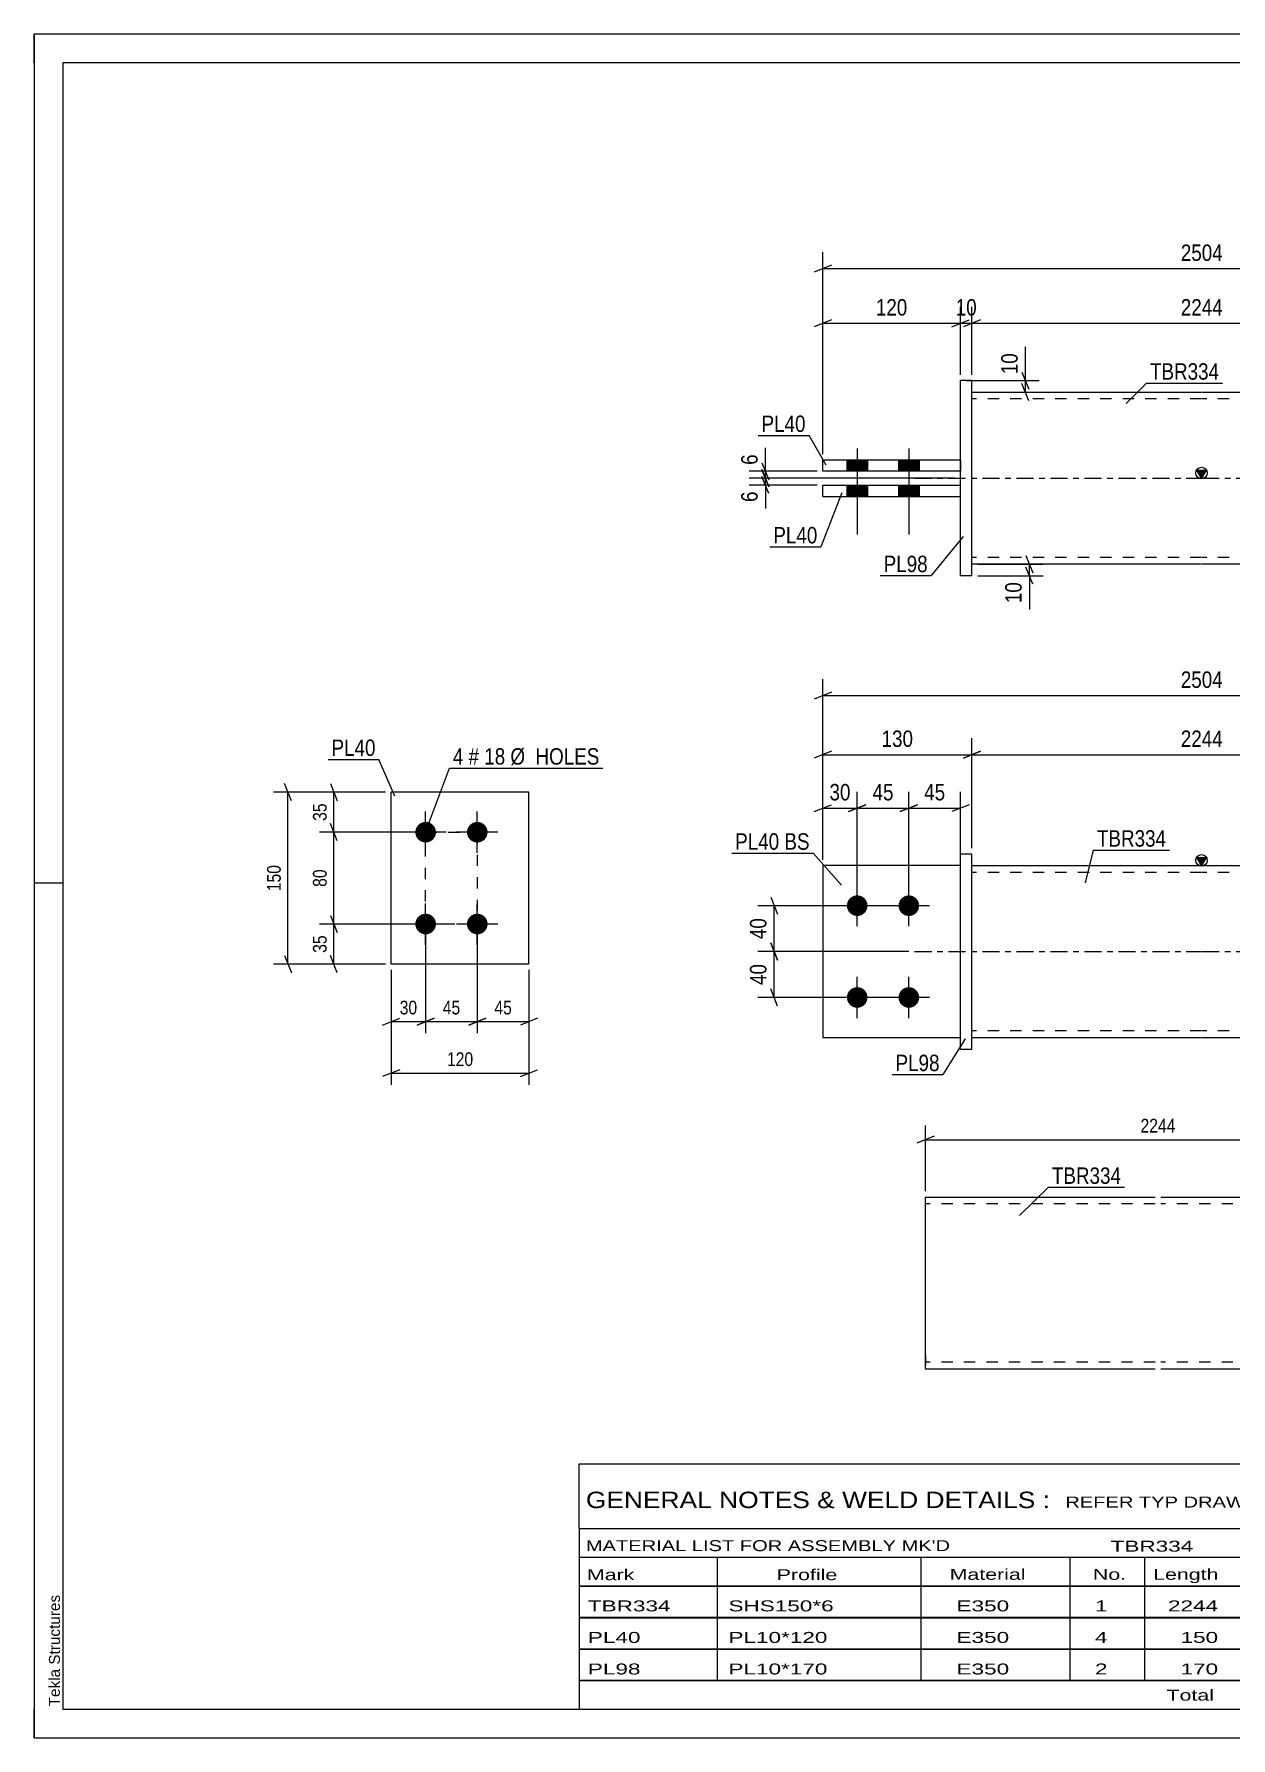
# Model space of a CAD drawing. Header units: millimetres. Extents: x 0 to 420, y 0 to 297.
# Drawn here: x 0 to 208.6, y 0 to 297 of the extents above; entities that cross this region are included whole.
import ezdxf

# ---------------------------------------------------------------- set-up
doc = ezdxf.new("R2010")
doc.units = ezdxf.units.MM
doc.linetypes.add('DXK_LINE_DOT2', pattern=[3.9198, 1.9599, -1.9599])
doc.linetypes.add('DXK_LINE_DOT3', pattern=[5.9187, 2.979, -0.9799, 0.9799, -0.9799])
doc.styles.add('Arial', font='ARIAL.TTF', dxfattribs={"height": 0.2})
doc.styles.add('Arial Narrow', font='ARIALN.TTF', dxfattribs={"height": 0.2})

# ---------------------------------------------------------------- blocks, each defined once
blk = doc.blocks.new('Unknown-581363217-1163')
at = {"color": 5, "linetype": 'Continuous'}
for p, q in [((420, 297), (0, 297)), ((0, 297), (0, 0)), ((0, 292), (0, 297)), ((415, 292), (5, 292)), ((5, 292), (5, 5)), ((5, 149), (0, 149)), ((0, 0), (0, 5)), ((5, 5), (415, 5)), ((0, 0), (420, 0))]:
    blk.add_line(p, q, dxfattribs=at)
at = {"color": 174, "linetype": 'Continuous', "style": 'Arial'}
blk.add_text('Tekla Structures', height=1.9102, rotation=90, dxfattribs=at).set_placement((4.5, 5.5))
blk = doc.blocks.new('Part-581363217-4025 - 4024')
at = {"color": 2, "linetype": 'Continuous'}
for p, q in [((155.35, 91.88), (155.35, 94.28)), ((155.35, 94.28), (195.35, 94.28)), ((196.35, 94.28), (236.35, 94.28)), ((236.35, 94.28), (236.35, 94.1)), ((236.35, 94.1), (236.35, 91.88)), ((155.35, 66.68), (155.35, 91.88)), ((236.35, 91.88), (236.35, 66.68)), ((155.35, 64.46), (155.35, 66.68)), ((236.35, 64.28), (236.35, 66.68)), ((155.35, 64.28), (155.35, 64.46)), ((195.35, 64.28), (155.35, 64.28)), ((236.35, 64.28), (196.35, 64.28))]:
    blk.add_line(p, q, dxfattribs=at)
at = {"color": 7, "linetype": 'DXK_LINE_DOT2'}
for p, q in [((195.35, 93.08), (155.35, 93.08)), ((236.35, 93.08), (196.35, 93.08)), ((236.35, 93.57), (236.35, 91.88)), ((155.35, 66.68), (155.35, 64.98)), ((155.35, 65.48), (155.35, 65.57)), ((195.35, 65.48), (155.35, 65.48)), ((236.35, 65.48), (196.35, 65.48)), ((236.35, 65.57), (236.35, 66.22)), ((236.35, 65.48), (236.35, 65.57)), ((236.35, 65.48), (236.35, 65.57)), ((155.35, 64.28), (155.35, 64.28))]:
    blk.add_line(p, q, dxfattribs=at)
blk = doc.blocks.new('Part-581363217-1800 - 1794')
at = {"color": 7, "linetype": 'DXK_LINE_DOT2'}
for p, q in [((161.43, 152.07), (137.43, 152.07)), ((137.43, 152.07), (137.43, 122.07)), ((161.43, 122.07), (161.43, 152.07)), ((137.43, 122.07), (161.43, 122.07))]:
    blk.add_line(p, q, dxfattribs=at)
blk = doc.blocks.new('Part-581363217-1801 - 1794')
at = {"color": 2, "linetype": 'Continuous'}
for p, q in [((161.43, 152.07), (137.43, 152.07)), ((137.43, 152.07), (137.43, 122.07)), ((137.43, 122.07), (161.43, 122.07))]:
    blk.add_line(p, q, dxfattribs=at)
at = {"color": 7, "linetype": 'DXK_LINE_DOT2'}
blk.add_line((161.43, 122.07), (161.43, 152.07), dxfattribs=at)
blk = doc.blocks.new('Part-581363217-1802 - 1794')
at = {"color": 2, "linetype": 'Continuous'}
for p, q in [((161.43, 120.07), (161.43, 154.07)), ((163.43, 154.07), (161.43, 154.07)), ((163.43, 120.07), (163.43, 154.07)), ((161.43, 120.07), (163.43, 120.07))]:
    blk.add_line(p, q, dxfattribs=at)
blk = doc.blocks.new('Part-581363217-1803 - 1794')
at = {"linetype": 'Continuous'}
blk.add_hatch(color=2, dxfattribs=at).paths.add_polyline_path([(203.43, 152.07), (202.63, 153.47), (204.23, 153.47)])
at = {"color": 2, "linetype": 'Continuous'}
for p, q in [((163.43, 152.07), (203.43, 152.07)), ((203.43, 152.07), (202.63, 153.47)), ((202.63, 153.47), (204.23, 153.47)), ((204.23, 153.47), (203.43, 152.07)), ((203.53, 152.07), (243.53, 152.07)), ((163.43, 122.07), (203.43, 122.07)), ((203.53, 122.07), (243.53, 122.07))]:
    blk.add_line(p, q, dxfattribs=at)
at = {"color": 7, "linetype": 'DXK_LINE_DOT2'}
for p, q in [((163.43, 122.07), (163.43, 152.07)), ((243.53, 122.07), (243.53, 152.07)), ((203.43, 150.87), (163.43, 150.87)), ((243.53, 150.87), (203.53, 150.87)), ((203.43, 123.27), (163.43, 123.27)), ((243.53, 123.27), (203.53, 123.27))]:
    blk.add_line(p, q, dxfattribs=at)
at = {"color": 7, "linetype": 'DXK_LINE_DOT3'}
for p, q in [((153.43, 137.07), (203.43, 137.07)), ((203.53, 137.07), (253.53, 137.07))]:
    blk.add_line(p, q, dxfattribs=at)
at = {"color": 2, "linetype": 'Continuous'}
blk.add_circle((203.43, 152.97), 1, dxfattribs=at)
blk = doc.blocks.new('Bolt-581363217-1806 - 1794')
at = {"linetype": 'Continuous'}
for points in [[(143.43, 143.27, -1), (143.43, 146.87, -1)], [(152.43, 143.27, -1), (152.43, 146.87, -1)], [(143.43, 127.27, -1), (143.43, 130.87, -1)], [(152.43, 127.27, -1), (152.43, 130.87, -1)]]:
    blk.add_hatch(color=1, dxfattribs=at).paths.add_polyline_path(points)
at = {"color": 1, "linetype": 'Continuous'}
for p, q in [((143.43, 141.47), (143.43, 148.67)), ((152.43, 141.47), (152.43, 148.67)), ((147.03, 145.07), (139.83, 145.07)), ((156.03, 145.07), (148.83, 145.07)), ((143.43, 125.47), (143.43, 132.67)), ((152.43, 125.47), (152.43, 132.67)), ((147.03, 129.07), (139.83, 129.07)), ((156.03, 129.07), (148.83, 129.07))]:
    blk.add_line(p, q, dxfattribs=at)
blk = doc.blocks.new('Part-581363217-2568 - 2564')
at = {"color": 2, "linetype": 'Continuous'}
for p, q in [((137.43, 222.79), (161.43, 222.79)), ((137.43, 220.79), (137.43, 222.79)), ((161.43, 220.79), (137.43, 220.79))]:
    blk.add_line(p, q, dxfattribs=at)
at = {"color": 7, "linetype": 'DXK_LINE_DOT2'}
blk.add_line((161.43, 222.79), (161.43, 220.79), dxfattribs=at)
blk = doc.blocks.new('Part-581363217-2569 - 2564')
at = {"color": 2, "linetype": 'Continuous'}
for p, q in [((137.43, 216.39), (137.43, 218.39)), ((137.43, 218.39), (161.43, 218.39)), ((137.43, 216.39), (161.43, 216.39))]:
    blk.add_line(p, q, dxfattribs=at)
at = {"color": 7, "linetype": 'DXK_LINE_DOT2'}
blk.add_line((161.43, 216.39), (161.43, 218.39), dxfattribs=at)
blk = doc.blocks.new('Part-581363217-2570 - 2564')
at = {"color": 2, "linetype": 'Continuous'}
for p, q in [((163.43, 236.59), (161.43, 236.59)), ((161.43, 202.59), (161.43, 236.59)), ((163.43, 202.59), (163.43, 236.59)), ((163.43, 202.59), (161.43, 202.59))]:
    blk.add_line(p, q, dxfattribs=at)
blk = doc.blocks.new('Part-581363217-2571 - 2564')
at = {"linetype": 'Continuous'}
blk.add_hatch(color=2, dxfattribs=at).paths.add_polyline_path([(203.43, 219.59), (202.63, 220.99), (204.23, 220.99)])
at = {"color": 2, "linetype": 'Continuous'}
for p, q in [((163.43, 234.59), (203.43, 234.59)), ((203.53, 234.59), (243.53, 234.59)), ((203.43, 219.59), (202.63, 220.99)), ((202.63, 220.99), (204.23, 220.99)), ((204.23, 220.99), (203.43, 219.59)), ((203.43, 204.59), (163.43, 204.59)), ((243.53, 204.59), (203.53, 204.59))]:
    blk.add_line(p, q, dxfattribs=at)
at = {"color": 7, "linetype": 'DXK_LINE_DOT2'}
for p, q in [((163.43, 204.59), (163.43, 234.59)), ((203.43, 233.39), (163.43, 233.39)), ((243.53, 233.39), (203.53, 233.39)), ((243.53, 234.59), (243.53, 204.59)), ((203.43, 205.79), (163.43, 205.79)), ((243.53, 205.79), (203.53, 205.79))]:
    blk.add_line(p, q, dxfattribs=at)
at = {"color": 7, "linetype": 'DXK_LINE_DOT3'}
for p, q in [((153.43, 219.59), (203.43, 219.59)), ((203.53, 219.59), (253.53, 219.59))]:
    blk.add_line(p, q, dxfattribs=at)
at = {"color": 2, "linetype": 'Continuous'}
blk.add_circle((203.43, 220.49), 1, dxfattribs=at)
blk = doc.blocks.new('Bolt-581363217-2574 - 2564')
at = {"linetype": 'Continuous'}
for points in [[(141.63, 220.79), (145.23, 220.79), (145.23, 222.79), (141.63, 222.79)], [(141.63, 220.79), (145.23, 220.79), (145.23, 222.79), (141.63, 222.79)], [(150.63, 220.79), (154.23, 220.79), (154.23, 222.79), (150.63, 222.79)], [(150.63, 220.79), (154.23, 220.79), (154.23, 222.79), (150.63, 222.79)], [(141.63, 216.39), (145.23, 216.39), (145.23, 218.39), (141.63, 218.39)], [(141.63, 216.39), (145.23, 216.39), (145.23, 218.39), (141.63, 218.39)], [(150.63, 216.39), (154.23, 216.39), (154.23, 218.39), (150.63, 218.39)], [(150.63, 216.39), (154.23, 216.39), (154.23, 218.39), (150.63, 218.39)]]:
    blk.add_hatch(color=1, dxfattribs=at).paths.add_polyline_path(points)
at = {"color": 1, "linetype": 'Continuous'}
for p, q in [((141.63, 222.79), (141.63, 220.79)), ((141.63, 222.79), (141.63, 220.79)), ((143.43, 224.79), (143.43, 209.79)), ((143.43, 224.79), (143.43, 209.79)), ((145.23, 222.79), (145.23, 220.79)), ((145.23, 222.79), (145.23, 220.79)), ((150.63, 222.79), (150.63, 220.79)), ((150.63, 222.79), (150.63, 220.79)), ((152.43, 224.79), (152.43, 209.79)), ((152.43, 224.79), (152.43, 209.79)), ((154.23, 222.79), (154.23, 220.79)), ((154.23, 222.79), (154.23, 220.79)), ((141.63, 218.39), (141.63, 216.39)), ((141.63, 218.39), (141.63, 216.39)), ((145.23, 218.39), (145.23, 216.39)), ((145.23, 218.39), (145.23, 216.39)), ((150.63, 218.39), (150.63, 216.39)), ((150.63, 218.39), (150.63, 216.39)), ((154.23, 218.39), (154.23, 216.39)), ((154.23, 218.39), (154.23, 216.39))]:
    blk.add_line(p, q, dxfattribs=at)
blk = doc.blocks.new('Part-581363217-3999 - 3995')
at = {"color": 2, "linetype": 'Continuous'}
for p, q in [((86.23, 164.87), (62.23, 164.87)), ((62.23, 134.87), (62.23, 164.87)), ((86.23, 134.87), (86.23, 164.87)), ((86.23, 134.87), (62.23, 134.87))]:
    blk.add_line(p, q, dxfattribs=at)
blk = doc.blocks.new('Bolt-581363217-4000 - 3995')
at = {"linetype": 'Continuous'}
for points in [[(68.23, 156.07, -1), (68.23, 159.67, -1)], [(77.23, 156.07, -1), (77.23, 159.67, -1)], [(68.23, 140.07, -1), (68.23, 143.67, -1)], [(77.23, 140.07, -1), (77.23, 143.67, -1)]]:
    blk.add_hatch(color=1, dxfattribs=at).paths.add_polyline_path(points)
at = {"color": 1, "linetype": 'Continuous'}
for p, q in [((68.23, 154.27), (68.23, 161.47)), ((77.23, 154.27), (77.23, 161.47)), ((71.83, 157.87), (64.63, 157.87)), ((80.83, 157.87), (73.63, 157.87)), ((68.23, 138.27), (68.23, 145.47)), ((77.23, 138.27), (77.23, 145.47)), ((71.83, 141.87), (64.63, 141.87)), ((80.83, 141.87), (73.63, 141.87))]:
    blk.add_line(p, q, dxfattribs=at)
blk = doc.blocks.new('Rectangle-581363217-4439 - 3995')
at = {"color": 1, "linetype": 'DXK_LINE_DOT2'}
blk.add_lwpolyline([(68.23, 157.87), (77.23, 157.87), (77.23, 141.87), (68.23, 141.87), (68.23, 157.87)], close=True, dxfattribs=at)
blk = doc.blocks.new('StraightDimension-581363217-4120 - 4024')
at = {"color": 7, "linetype": 'Continuous'}
for p, q in [((156.85, 104.88), (153.85, 103.68)), ((155.35, 95.28), (155.35, 106.78)), ((155.35, 104.28), (236.35, 104.28)), ((234.85, 103.68), (237.85, 104.88)), ((236.35, 95.28), (236.35, 106.78))]:
    blk.add_line(p, q, dxfattribs=at)
at = {"color": 0}
blk.add_wipeout([(199.39, 105.03), (199.39, 108.53), (192.3, 108.53), (192.3, 105.03)], dxfattribs=at)
at = {"color": 3, "style": 'Arial Narrow'}
blk.add_text('2244', height=2.386, dxfattribs=at).set_placement((192.8, 105.53))
blk = doc.blocks.new('StraightDimension-581363217-3432 - 1794')
at = {"color": 7, "linetype": 'Continuous'}
for p, q in [((128.36, 146.57), (129.56, 143.57)), ((151.43, 145.07), (126.11, 145.07)), ((128.96, 137.07), (128.96, 145.07)), ((152.43, 137.07), (126.11, 137.07)), ((129.56, 135.57), (128.36, 138.57))]:
    blk.add_line(p, q, dxfattribs=at)
at = {"color": 0}
blk.add_wipeout([(128.21, 143.5), (124.01, 143.5), (124.01, 138.64), (128.21, 138.64)], dxfattribs=at)
at = {"color": 3, "style": 'Arial Narrow'}
blk.add_text('40', height=2.863, rotation=90.0002, dxfattribs=at).set_placement((127.61, 139.24))
blk = doc.blocks.new('StraightDimension-581363217-3433 - 1794')
at = {"color": 7, "linetype": 'Continuous'}
for p, q in [((152.43, 137.07), (126.11, 137.07)), ((128.36, 138.57), (129.56, 135.57)), ((128.96, 129.07), (128.96, 137.07)), ((151.43, 129.07), (126.11, 129.07)), ((129.56, 127.57), (128.36, 130.57))]:
    blk.add_line(p, q, dxfattribs=at)
at = {"color": 0}
blk.add_wipeout([(128.21, 135.5), (124.01, 135.5), (124.01, 130.64), (128.21, 130.64)], dxfattribs=at)
at = {"color": 3, "style": 'Arial Narrow'}
blk.add_text('40', height=2.863, rotation=90.0002, dxfattribs=at).set_placement((127.61, 131.24))
blk = doc.blocks.new('StraightDimension-581363217-3588 - 1794')
at = {"color": 7, "linetype": 'Continuous'}
for p, q in [((152.43, 146.07), (152.43, 164.92)), ((161.43, 153.07), (161.43, 164.92)), ((150.93, 161.47), (153.93, 162.67)), ((152.43, 162.07), (161.43, 162.07)), ((162.93, 162.67), (159.93, 161.47))]:
    blk.add_line(p, q, dxfattribs=at)
at = {"color": 0}
blk.add_wipeout([(159.35, 162.82), (159.35, 167.02), (154.5, 167.02), (154.5, 162.82)], dxfattribs=at)
at = {"color": 3, "style": 'Arial Narrow'}
blk.add_text('45', height=2.863, dxfattribs=at).set_placement((155.1, 163.42))
blk = doc.blocks.new('StraightDimension-581363217-3589 - 1794')
at = {"color": 7, "linetype": 'Continuous'}
for p, q in [((143.43, 146.07), (143.43, 164.92)), ((152.43, 146.07), (152.43, 164.92)), ((141.93, 161.47), (144.93, 162.67)), ((143.43, 162.07), (152.43, 162.07)), ((153.93, 162.67), (150.93, 161.47))]:
    blk.add_line(p, q, dxfattribs=at)
at = {"color": 0}
blk.add_wipeout([(150.35, 162.82), (150.35, 167.02), (145.5, 167.02), (145.5, 162.82)], dxfattribs=at)
at = {"color": 3, "style": 'Arial Narrow'}
blk.add_text('45', height=2.863, dxfattribs=at).set_placement((146.1, 163.42))
blk = doc.blocks.new('StraightDimension-581363217-3590 - 1794')
at = {"color": 7, "linetype": 'Continuous'}
for p, q in [((137.43, 153.07), (137.43, 164.92)), ((143.43, 146.07), (143.43, 164.92)), ((135.93, 161.47), (138.93, 162.67)), ((137.43, 162.07), (143.43, 162.07)), ((144.93, 162.67), (141.93, 161.47))]:
    blk.add_line(p, q, dxfattribs=at)
at = {"color": 0}
blk.add_wipeout([(142.85, 162.82), (142.85, 167.02), (138, 167.02), (138, 162.82)], dxfattribs=at)
at = {"color": 3, "style": 'Arial Narrow'}
blk.add_text('30', height=2.863, dxfattribs=at).set_placement((138.6, 163.42))
blk = doc.blocks.new('StraightDimension-581363217-3681 - 1794')
at = {"color": 7, "linetype": 'Continuous'}
for p, q in [((163.43, 155.07), (163.43, 174.24)), ((243.53, 155.07), (243.53, 174.24)), ((164.93, 171.99), (161.93, 170.79)), ((163.43, 171.39), (243.53, 171.39)), ((242.03, 170.79), (245.03, 171.99))]:
    blk.add_line(p, q, dxfattribs=at)
at = {"color": 0}
blk.add_wipeout([(207.73, 172.14), (207.73, 176.34), (199.22, 176.34), (199.22, 172.14)], dxfattribs=at)
at = {"color": 3, "style": 'Arial Narrow'}
blk.add_text('2244', height=2.863, dxfattribs=at).set_placement((199.82, 172.74))
blk = doc.blocks.new('StraightDimension-581363217-3682 - 1794')
at = {"color": 7, "linetype": 'Continuous'}
for p, q in [((137.43, 153.07), (137.43, 174.24)), ((163.43, 155.07), (163.43, 174.24)), ((138.93, 171.99), (135.93, 170.79)), ((137.43, 171.39), (163.43, 171.39)), ((161.93, 170.79), (164.93, 171.99))]:
    blk.add_line(p, q, dxfattribs=at)
at = {"color": 0}
blk.add_wipeout([(153.77, 172.14), (153.77, 176.34), (147.08, 176.34), (147.08, 172.14)], dxfattribs=at)
at = {"color": 3, "style": 'Arial Narrow'}
blk.add_text('130', height=2.863, dxfattribs=at).set_placement((147.68, 172.74))
blk = doc.blocks.new('StraightDimension-581363217-4561 - 1794')
at = {"color": 7, "linetype": 'Continuous'}
for p, q in [((137.43, 153.07), (137.43, 184.54)), ((269.53, 153.07), (269.53, 184.54)), ((138.93, 182.29), (135.93, 181.09)), ((137.43, 181.69), (269.53, 181.69)), ((268.03, 181.09), (271.03, 182.29))]:
    blk.add_line(p, q, dxfattribs=at)
at = {"color": 0}
blk.add_wipeout([(207.73, 182.44), (207.73, 186.64), (199.22, 186.64), (199.22, 182.44)], dxfattribs=at)
at = {"color": 3, "style": 'Arial Narrow'}
blk.add_text('2504', height=2.863, dxfattribs=at).set_placement((199.82, 183.04))
blk = doc.blocks.new('StraightDimension-581363217-3176 - 2564')
at = {"color": 7, "linetype": 'Continuous'}
for p, q in [((136.43, 220.79), (124.58, 220.79)), ((126.83, 222.29), (128.03, 219.29)), ((128.03, 218.09), (126.83, 221.09)), ((127.43, 219.59), (127.43, 220.79)), ((160.43, 219.59), (124.58, 219.59))]:
    blk.add_line(p, q, dxfattribs=at)
at = {"color": 0}
blk.add_wipeout([(126.68, 224.34), (122.48, 224.34), (122.48, 221.31), (126.68, 221.31)], dxfattribs=at)
at = {"color": 7, "linetype": 'Continuous'}
blk.add_line((127.43, 220.79), (127.43, 224.87), dxfattribs=at)
blk.add_line((127.43, 220.79), (127.43, 224.87), dxfattribs=at)
at = {"color": 3, "style": 'Arial Narrow'}
blk.add_text('6', height=2.86, rotation=90.0002, dxfattribs=at).set_placement((126.08, 221.91))
blk = doc.blocks.new('StraightDimension-581363217-3177 - 2564')
at = {"color": 7, "linetype": 'Continuous'}
for p, q in [((126.83, 221.09), (128.03, 218.09)), ((128.03, 216.89), (126.83, 219.89)), ((160.43, 219.59), (124.58, 219.59)), ((136.43, 218.39), (124.58, 218.39)), ((127.43, 218.39), (127.43, 219.59))]:
    blk.add_line(p, q, dxfattribs=at)
at = {"color": 0}
blk.add_wipeout([(126.68, 217.86), (122.48, 217.86), (122.48, 214.84), (126.68, 214.84)], dxfattribs=at)
at = {"color": 7, "linetype": 'Continuous'}
blk.add_line((127.43, 218.39), (127.43, 214.31), dxfattribs=at)
blk.add_line((127.43, 218.39), (127.43, 214.31), dxfattribs=at)
at = {"color": 3, "style": 'Arial Narrow'}
blk.add_text('6', height=2.86, rotation=90.0002, dxfattribs=at).set_placement((126.08, 215.44))
blk = doc.blocks.new('StraightDimension-581363217-3336 - 2564')
at = {"color": 7, "linetype": 'Continuous'}
for p, q in [((137.43, 223.79), (137.43, 258.96)), ((269.53, 223.79), (269.53, 258.96)), ((138.93, 256.71), (135.93, 255.51)), ((137.43, 256.11), (269.53, 256.11)), ((268.03, 255.51), (271.03, 256.71))]:
    blk.add_line(p, q, dxfattribs=at)
at = {"color": 0}
blk.add_wipeout([(207.73, 256.86), (207.73, 261.06), (199.22, 261.06), (199.22, 256.86)], dxfattribs=at)
at = {"color": 3, "style": 'Arial Narrow'}
blk.add_text('2504', height=2.863, dxfattribs=at).set_placement((199.82, 257.46))
blk = doc.blocks.new('StraightDimension-581363217-2734 - 2564')
at = {"color": 7, "linetype": 'Continuous'}
for p, q in [((172.14, 238.09), (173.34, 235.09)), ((162.43, 236.59), (175.14, 236.59)), ((173.34, 233.09), (172.14, 236.09)), ((172.74, 234.59), (172.74, 236.59)), ((164.43, 234.59), (175.14, 234.59))]:
    blk.add_line(p, q, dxfattribs=at)
at = {"color": 0}
blk.add_wipeout([(171.99, 241.97), (167.79, 241.97), (167.79, 237.11), (171.99, 237.11)], dxfattribs=at)
at = {"color": 7, "linetype": 'Continuous'}
blk.add_line((172.74, 236.59), (172.74, 242.5), dxfattribs=at)
blk.add_line((172.74, 236.59), (172.74, 242.5), dxfattribs=at)
at = {"color": 3, "style": 'Arial Narrow'}
blk.add_text('10', height=2.863, rotation=90.0002, dxfattribs=at).set_placement((171.39, 237.71))
blk = doc.blocks.new('StraightDimension-581363217-3047 - 2564')
at = {"color": 7, "linetype": 'Continuous'}
for p, q in [((172.83, 206.09), (174.03, 203.09)), ((164.43, 204.59), (175.83, 204.59)), ((164.43, 202.59), (175.83, 202.59)), ((174.03, 201.09), (172.83, 204.09)), ((173.43, 202.59), (173.43, 204.59))]:
    blk.add_line(p, q, dxfattribs=at)
at = {"color": 0}
blk.add_wipeout([(172.68, 202.06), (168.48, 202.06), (168.48, 197.21), (172.68, 197.21)], dxfattribs=at)
at = {"color": 7, "linetype": 'Continuous'}
blk.add_line((173.43, 202.59), (173.43, 196.68), dxfattribs=at)
blk.add_line((173.43, 202.59), (173.43, 196.68), dxfattribs=at)
at = {"color": 3, "style": 'Arial Narrow'}
blk.add_text('10', height=2.863, rotation=90.0002, dxfattribs=at).set_placement((172.08, 197.81))
blk = doc.blocks.new('StraightDimension-581363217-3196 - 2564')
at = {"color": 7, "linetype": 'Continuous'}
for p, q in [((159.93, 245.99), (162.93, 247.19)), ((161.43, 237.59), (161.43, 249.44)), ((161.43, 246.59), (163.43, 246.59)), ((164.93, 247.19), (161.93, 245.99)), ((163.43, 237.59), (163.43, 249.44))]:
    blk.add_line(p, q, dxfattribs=at)
at = {"color": 0}
blk.add_wipeout([(164.85, 247.34), (164.85, 251.54), (160, 251.54), (160, 247.34)], dxfattribs=at)
at = {"color": 3, "style": 'Arial Narrow'}
blk.add_text('10', height=2.863, dxfattribs=at).set_placement((160.6, 247.94))
blk = doc.blocks.new('StraightDimension-581363217-3195 - 2564')
at = {"color": 7, "linetype": 'Continuous'}
for p, q in [((164.93, 247.19), (161.93, 245.99)), ((163.43, 237.59), (163.43, 249.44)), ((163.43, 246.59), (243.53, 246.59)), ((242.03, 245.99), (245.03, 247.19)), ((243.53, 237.59), (243.53, 249.44))]:
    blk.add_line(p, q, dxfattribs=at)
at = {"color": 0}
blk.add_wipeout([(207.73, 247.34), (207.73, 251.54), (199.22, 251.54), (199.22, 247.34)], dxfattribs=at)
at = {"color": 3, "style": 'Arial Narrow'}
blk.add_text('2244', height=2.863, dxfattribs=at).set_placement((199.82, 247.94))
blk = doc.blocks.new('StraightDimension-581363217-3197 - 2564')
at = {"color": 7, "linetype": 'Continuous'}
for p, q in [((138.93, 247.19), (135.93, 245.99)), ((137.43, 223.79), (137.43, 249.44)), ((137.43, 246.59), (161.43, 246.59)), ((159.93, 245.99), (162.93, 247.19)), ((161.43, 237.59), (161.43, 249.44))]:
    blk.add_line(p, q, dxfattribs=at)
at = {"color": 0}
blk.add_wipeout([(152.77, 247.34), (152.77, 251.54), (146.08, 251.54), (146.08, 247.34)], dxfattribs=at)
at = {"color": 3, "style": 'Arial Narrow'}
blk.add_text('120', height=2.863, dxfattribs=at).set_placement((146.68, 247.94))
blk = doc.blocks.new('StraightDimension-581363217-4088 - 3995')
at = {"color": 7, "linetype": 'Continuous'}
for p, q in [((77.23, 140.87), (77.23, 122.87)), ((86.23, 133.87), (86.23, 122.87)), ((75.73, 124.27), (78.73, 125.47)), ((77.23, 124.87), (86.23, 124.87)), ((87.73, 125.47), (84.73, 124.27))]:
    blk.add_line(p, q, dxfattribs=at)
at = {"color": 0}
blk.add_wipeout([(83.76, 125.62), (83.76, 129.12), (79.71, 129.12), (79.71, 125.62)], dxfattribs=at)
at = {"color": 3, "style": 'Arial Narrow'}
blk.add_text('45', height=2.386, dxfattribs=at).set_placement((80.21, 126.12))
blk = doc.blocks.new('StraightDimension-581363217-4084 - 3995')
at = {"color": 7, "linetype": 'Continuous'}
for p, q in [((44.83, 163.37), (43.63, 166.37)), ((61.23, 164.87), (41.73, 164.87)), ((44.23, 134.87), (44.23, 164.87)), ((61.23, 134.87), (41.73, 134.87)), ((43.63, 136.37), (44.83, 133.37))]:
    blk.add_line(p, q, dxfattribs=at)
at = {"color": 0}
blk.add_wipeout([(43.48, 152.66), (39.98, 152.66), (39.98, 147.09), (43.48, 147.09)], dxfattribs=at)
at = {"color": 3, "style": 'Arial Narrow'}
blk.add_text('150', height=2.386, rotation=90.0002, dxfattribs=at).set_placement((42.98, 147.59))
blk = doc.blocks.new('StraightDimension-581363217-4089 - 3995')
at = {"color": 7, "linetype": 'Continuous'}
for p, q in [((68.23, 140.87), (68.23, 122.87)), ((77.23, 140.87), (77.23, 122.87)), ((66.73, 124.27), (69.73, 125.47)), ((68.23, 124.87), (77.23, 124.87)), ((78.73, 125.47), (75.73, 124.27))]:
    blk.add_line(p, q, dxfattribs=at)
at = {"color": 0}
blk.add_wipeout([(74.76, 125.62), (74.76, 129.12), (70.71, 129.12), (70.71, 125.62)], dxfattribs=at)
at = {"color": 3, "style": 'Arial Narrow'}
blk.add_text('45', height=2.386, dxfattribs=at).set_placement((71.21, 126.12))
blk = doc.blocks.new('StraightDimension-581363217-4452 - 3995')
at = {"color": 7, "linetype": 'Continuous'}
for p, q in [((51.63, 143.37), (52.83, 140.37)), ((67.23, 141.87), (49.73, 141.87)), ((52.23, 134.87), (52.23, 141.87)), ((61.23, 134.87), (49.73, 134.87)), ((52.83, 133.37), (51.63, 136.37))]:
    blk.add_line(p, q, dxfattribs=at)
at = {"color": 0}
blk.add_wipeout([(51.48, 140.4), (47.98, 140.4), (47.98, 136.35), (51.48, 136.35)], dxfattribs=at)
at = {"color": 3, "style": 'Arial Narrow'}
blk.add_text('35', height=2.386, rotation=90.0002, dxfattribs=at).set_placement((50.98, 136.85))
blk = doc.blocks.new('StraightDimension-581363217-4090 - 3995')
at = {"color": 7, "linetype": 'Continuous'}
for p, q in [((68.23, 140.87), (68.23, 122.87)), ((62.23, 133.87), (62.23, 122.87)), ((60.73, 124.27), (63.73, 125.47)), ((62.23, 124.87), (68.23, 124.87)), ((69.73, 125.47), (66.73, 124.27))]:
    blk.add_line(p, q, dxfattribs=at)
at = {"color": 0}
blk.add_wipeout([(67.26, 125.62), (67.26, 129.12), (63.21, 129.12), (63.21, 125.62)], dxfattribs=at)
at = {"color": 3, "style": 'Arial Narrow'}
blk.add_text('30', height=2.386, dxfattribs=at).set_placement((63.71, 126.12))
blk = doc.blocks.new('StraightDimension-581363217-4100 - 3995')
at = {"color": 7, "linetype": 'Continuous'}
for p, q in [((62.23, 133.87), (62.23, 113.87)), ((86.23, 133.87), (86.23, 113.87)), ((63.73, 116.47), (60.73, 115.27)), ((62.23, 115.87), (86.23, 115.87)), ((84.73, 115.27), (87.73, 116.47))]:
    blk.add_line(p, q, dxfattribs=at)
at = {"color": 0}
blk.add_wipeout([(77.02, 116.62), (77.02, 120.12), (71.45, 120.12), (71.45, 116.62)], dxfattribs=at)
at = {"color": 3, "style": 'Arial Narrow'}
blk.add_text('120', height=2.386, dxfattribs=at).set_placement((71.95, 117.12))
blk = doc.blocks.new('StraightDimension-581363217-4450 - 3995')
at = {"color": 7, "linetype": 'Continuous'}
for p, q in [((51.63, 166.37), (52.83, 163.37)), ((61.23, 164.87), (49.73, 164.87)), ((52.23, 157.87), (52.23, 164.87)), ((67.23, 157.87), (49.73, 157.87)), ((52.83, 156.37), (51.63, 159.37))]:
    blk.add_line(p, q, dxfattribs=at)
at = {"color": 0}
blk.add_wipeout([(51.48, 163.4), (47.98, 163.4), (47.98, 159.35), (51.48, 159.35)], dxfattribs=at)
at = {"color": 3, "style": 'Arial Narrow'}
blk.add_text('35', height=2.386, rotation=90.0002, dxfattribs=at).set_placement((50.98, 159.85))
blk = doc.blocks.new('StraightDimension-581363217-4451 - 3995')
at = {"color": 7, "linetype": 'Continuous'}
for p, q in [((67.23, 157.87), (49.73, 157.87)), ((52.83, 156.37), (51.63, 159.37)), ((52.23, 141.87), (52.23, 157.87)), ((51.63, 143.37), (52.83, 140.37)), ((67.23, 141.87), (49.73, 141.87))]:
    blk.add_line(p, q, dxfattribs=at)
at = {"color": 0}
blk.add_wipeout([(51.48, 151.9), (47.98, 151.9), (47.98, 147.85), (51.48, 147.85)], dxfattribs=at)
at = {"color": 3, "style": 'Arial Narrow'}
blk.add_text('80', height=2.386, rotation=90.0002, dxfattribs=at).set_placement((50.98, 148.35))
blk = doc.blocks.new('Unknown-581363217-4692')
at = {"color": 7, "linetype": 'Continuous'}
for p, q in [((95, 47.75), (255, 47.75)), ((95, 36.5), (95, 47.75)), ((255, 47.75), (255, 36.5)), ((95, 36.5), (255, 36.5)), ((95, 36.5), (95, 31.5)), ((255, 36.5), (255, 31.5)), ((95, 31.5), (255, 31.5)), ((95, 31.5), (95, 26.5)), ((119, 31.5), (119, 26.5)), ((154.5, 31.5), (154.5, 26.5)), ((180.5, 31.5), (180.5, 26.5)), ((193.5, 31.5), (193.5, 26.5)), ((211, 31.5), (211, 26.5)), ((233, 31.5), (233, 26.5)), ((255, 31.5), (255, 26.5)), ((95, 26.5), (255, 26.5)), ((95, 26.45), (95, 21.05)), ((95, 26.45), (255, 26.45)), ((119, 26.5), (119, 21)), ((154.5, 26.5), (154.5, 21)), ((180.5, 26.5), (180.5, 21)), ((193.5, 26.5), (193.5, 21)), ((211, 26.5), (211, 21)), ((233, 26.5), (233, 21)), ((255, 26.45), (255, 21.05)), ((95, 21.05), (255, 21.05)), ((95, 20.95), (95, 15.55)), ((95, 20.95), (255, 20.95)), ((119, 21), (119, 15.5)), ((154.5, 21), (154.5, 15.5)), ((180.5, 21), (180.5, 15.5)), ((193.5, 21), (193.5, 15.5)), ((211, 21), (211, 15.5)), ((233, 21), (233, 15.5)), ((255, 20.95), (255, 15.55)), ((95, 15.55), (255, 15.55)), ((95, 15.45), (95, 10.05)), ((95, 15.45), (255, 15.45)), ((119, 15.5), (119, 10)), ((154.5, 15.5), (154.5, 10)), ((180.5, 15.5), (180.5, 10)), ((193.5, 15.5), (193.5, 10)), ((211, 15.5), (211, 10)), ((233, 15.5), (233, 10)), ((255, 15.45), (255, 10.05)), ((95, 10.05), (255, 10.05)), ((95, 10), (255, 10)), ((95, 10), (95, 5)), ((211, 10), (211, 5)), ((233, 10), (233, 5)), ((255, 10), (255, 5)), ((95, 5), (255, 5))]:
    blk.add_line(p, q, dxfattribs=at)
at = {"color": 7, "style": 'Arial Narrow'}
for s, height, width, p in [('GENERAL NOTES & WELD DETAILS :', 2.8633, 1.4, (96.15, 40.06)), ('REFER TYP DRAWING TYP-01', 1.9089, 1.6, (179.7, 40.16)), ("MATERIAL LIST FOR ASSEMBLY MK'D", 1.9089, 1.6, (96.15, 32.56)), ('TBR334', 1.909, 1.794707, (187.59, 32.47)), ('1', 1.91, 1.794707, (217.08, 32.56)), ('No. Required', 1.9089, 1.6, (226.41, 32.56)), ('Mark', 1.909, 1.7, (96.34, 27.5)), ('Profile', 1.909, 1.7, (129.41, 27.5)), ('Material', 1.909, 1.7, (159.54, 27.56)), ('No.', 1.909, 1.7, (184.5, 27.56)), ('Length', 1.909, 1.7, (195, 27.56)), ('Area', 1.909, 1.7, (217.5, 27.56)), ('Weight', 1.909, 1.7, (237, 27.56))]:
    blk.add_text(s, height=height, dxfattribs=dict(at, width=width)).set_placement(p)
at = {"color": 7, "linetype": 'Continuous', "style": 'Arial Narrow'}
for s, height, width, p in [('TBR334', 1.909, 1.794707, (96.5, 22.06)), ('SHS150*6', 1.909, 1.794707, (121, 22.06)), ('E350', 1.909, 1.794707, (160.74, 22.06)), ('1', 1.91, 1.794707, (184.86, 22.06)), ('2244', 1.909, 1.794707, (197.58, 22.06)), ('1.4', 1.909, 1.794707, (221.32, 22.06)), ('60.9', 1.909, 1.794707, (240.14, 22.06)), ('PL40', 1.909, 1.794707, (96.5, 16.56)), ('PL10*120', 1.909, 1.794707, (121, 16.56)), ('E350', 1.909, 1.794707, (160.74, 16.56)), ('4', 1.91, 1.794707, (184.86, 16.56)), ('150', 1.909, 1.794707, (199.77, 16.56)), ('0.0', 1.909, 1.794707, (221.32, 16.56)), ('5.7', 1.909, 1.794707, (242.33, 16.56)), ('PL98', 1.909, 1.794707, (96.5, 11.06)), ('PL10*170', 1.909, 1.794707, (121, 11.06)), ('E350', 1.909, 1.794707, (160.74, 11.06)), ('2', 1.91, 1.794707, (184.86, 11.06)), ('170', 1.909, 1.794707, (199.77, 11.06)), ('0.1', 1.909, 1.794707, (221.32, 11.06)), ('4.5', 1.909, 1.794707, (242.33, 11.06)), ('Total', 1.909, 1.7, (197.33, 6.5)), ('1.6', 1.909, 1.794707, (220.83, 6.5)), ('71.1', 1.909, 1.794707, (240.14, 6.5))]:
    blk.add_text(s, height=height, dxfattribs=dict(at, width=width)).set_placement(p)
blk = doc.blocks.new('Mark-581363217-4127 - 4024')
at = {"color": 0}
blk.add_wipeout([(189.42, 96.58), (189.42, 99.58), (177.36, 99.58), (177.36, 96.58)], dxfattribs=at)
blk.add_wipeout([(189.42, 96.58), (189.42, 99.58), (177.36, 99.58), (177.36, 96.58)], dxfattribs=at)
at = {"color": 30, "linetype": 'Continuous'}
for p, q in [((171.73, 91.09), (176.76, 95.98)), ((176.76, 95.98), (190.02, 95.98))]:
    blk.add_line(p, q, dxfattribs=at)
at = {"color": 3, "style": 'Arial Narrow'}
blk.add_text('TBR334', height=2.863, dxfattribs=at).set_placement((177.36, 96.58))
blk = doc.blocks.new('Mark-581363217-3823 - 1794')
at = {"color": 0}
blk.add_wipeout([(197.27, 155.36), (197.27, 158.36), (185.21, 158.36), (185.21, 155.36)], dxfattribs=at)
blk.add_wipeout([(197.27, 155.36), (197.27, 158.36), (185.21, 158.36), (185.21, 155.36)], dxfattribs=at)
at = {"color": 30, "linetype": 'Continuous'}
for p, q in [((183.23, 149.08), (184.61, 154.76)), ((184.61, 154.76), (197.87, 154.76))]:
    blk.add_line(p, q, dxfattribs=at)
at = {"color": 3, "style": 'Arial Narrow'}
blk.add_text('TBR334', height=2.863, dxfattribs=at).set_placement((185.21, 155.36))
blk = doc.blocks.new('MarkSet-581363217-3815 - 1794')
at = {"color": 0}
blk.add_wipeout([(129.85, 154.83), (129.85, 157.83), (122.17, 157.83), (122.17, 154.83)], dxfattribs=at)
blk.add_wipeout([(129.85, 154.83), (129.85, 157.83), (122.17, 157.83), (122.17, 154.83)], dxfattribs=at)
blk.add_wipeout([(135.13, 154.83), (135.13, 157.83), (130.75, 157.83), (130.75, 154.83)], dxfattribs=at)
blk.add_wipeout([(135.13, 154.83), (135.13, 157.83), (130.75, 157.83), (130.75, 154.83)], dxfattribs=at)
at = {"color": 30, "linetype": 'Continuous'}
for p in [(121.57, 154.23), (140.71, 148.66)]:
    blk.add_line(p, (135.73, 154.23), dxfattribs=at)
at = {"color": 3, "style": 'Arial Narrow'}
for s, p in [('PL40', (122.17, 154.83)), ('BS', (130.75, 154.83))]:
    blk.add_text(s, height=2.863, dxfattribs=at).set_placement(p)
blk = doc.blocks.new('Mark-581363217-3820 - 1794')
at = {"color": 0}
blk.add_wipeout([(157.78, 116.23), (157.78, 119.23), (150.11, 119.23), (150.11, 116.23)], dxfattribs=at)
blk.add_wipeout([(157.78, 116.23), (157.78, 119.23), (150.11, 119.23), (150.11, 116.23)], dxfattribs=at)
at = {"color": 30, "linetype": 'Continuous'}
for p in [(162.25, 121.84), (149.51, 115.63)]:
    blk.add_line(p, (158.38, 115.63), dxfattribs=at)
at = {"color": 3, "style": 'Arial Narrow'}
blk.add_text('PL98', height=2.863, dxfattribs=at).set_placement((150.11, 116.23))
blk = doc.blocks.new('Mark-581363217-3375 - 2564')
at = {"color": 0}
blk.add_wipeout([(136.5, 208.22), (136.5, 211.22), (128.82, 211.22), (128.82, 208.22)], dxfattribs=at)
blk.add_wipeout([(136.5, 208.22), (136.5, 211.22), (128.82, 211.22), (128.82, 208.22)], dxfattribs=at)
at = {"color": 30, "linetype": 'Continuous'}
for p in [(140.78, 217.04), (128.22, 207.62)]:
    blk.add_line(p, (137.1, 207.62), dxfattribs=at)
at = {"color": 3, "style": 'Arial Narrow'}
blk.add_text('PL40', height=2.863, dxfattribs=at).set_placement((128.82, 208.22))
blk = doc.blocks.new('Mark-581363217-2613 - 2564')
at = {"color": 0}
blk.add_wipeout([(206.5, 236.76), (206.5, 239.76), (194.45, 239.76), (194.45, 236.76)], dxfattribs=at)
blk.add_wipeout([(206.5, 236.76), (206.5, 239.76), (194.45, 239.76), (194.45, 236.76)], dxfattribs=at)
at = {"color": 30, "linetype": 'Continuous'}
for p, q in [((190.31, 232.62), (193.85, 236.16)), ((193.85, 236.16), (207.1, 236.16))]:
    blk.add_line(p, q, dxfattribs=at)
at = {"color": 3, "style": 'Arial Narrow'}
blk.add_text('TBR334', height=2.863, dxfattribs=at).set_placement((194.45, 236.76))
blk = doc.blocks.new('Mark-581363217-3372 - 2564')
at = {"color": 0}
blk.add_wipeout([(134.44, 227.65), (134.44, 230.65), (126.76, 230.65), (126.76, 227.65)], dxfattribs=at)
blk.add_wipeout([(134.44, 227.65), (134.44, 230.65), (126.76, 230.65), (126.76, 227.65)], dxfattribs=at)
at = {"color": 30, "linetype": 'Continuous'}
for p in [(126.16, 227.05), (138.04, 221.85)]:
    blk.add_line(p, (135.04, 227.05), dxfattribs=at)
at = {"color": 3, "style": 'Arial Narrow'}
blk.add_text('PL40', height=2.863, dxfattribs=at).set_placement((126.76, 227.65))
blk = doc.blocks.new('Mark-581363217-3378 - 2564')
at = {"color": 0}
blk.add_wipeout([(155.72, 203.21), (155.72, 206.21), (148.05, 206.21), (148.05, 203.21)], dxfattribs=at)
blk.add_wipeout([(155.72, 203.21), (155.72, 206.21), (148.05, 206.21), (148.05, 203.21)], dxfattribs=at)
at = {"color": 30, "linetype": 'Continuous'}
for p in [(161.88, 209.45), (147.45, 202.61)]:
    blk.add_line(p, (156.32, 202.61), dxfattribs=at)
at = {"color": 3, "style": 'Arial Narrow'}
blk.add_text('PL98', height=2.863, dxfattribs=at).set_placement((148.05, 203.21))
blk = doc.blocks.new('Mark-581363217-4123 - 3995')
at = {"color": 0}
blk.add_wipeout([(59.5, 171.17), (59.5, 174.17), (51.83, 174.17), (51.83, 171.17)], dxfattribs=at)
blk.add_wipeout([(59.5, 171.17), (59.5, 174.17), (51.83, 174.17), (51.83, 171.17)], dxfattribs=at)
at = {"color": 30, "linetype": 'Continuous'}
for p in [(51.23, 170.57), (62.89, 164.13)]:
    blk.add_line(p, (60.1, 170.57), dxfattribs=at)
at = {"color": 3, "style": 'Arial Narrow'}
blk.add_text('PL40', height=2.863, dxfattribs=at).set_placement((51.83, 171.17))
blk = doc.blocks.new('Mark-581363217-4495 - 3995')
at = {"color": 0}
blk.add_wipeout([(74.81, 169.66), (74.81, 172.66), (72.98, 172.66), (72.98, 169.66)], dxfattribs=at)
blk.add_wipeout([(74.81, 169.66), (74.81, 172.66), (72.98, 172.66), (72.98, 169.66)], dxfattribs=at)
at = {"color": 7, "linetype": 'Continuous'}
blk.add_line((68.23, 157.87), (72.38, 169.06), dxfattribs=at)
at = {"color": 0}
blk.add_wipeout([(77.54, 169.66), (77.54, 172.66), (75.71, 172.66), (75.71, 169.66)], dxfattribs=at)
blk.add_wipeout([(77.54, 169.66), (77.54, 172.66), (75.71, 172.66), (75.71, 169.66)], dxfattribs=at)
at = {"color": 3, "style": 'Arial Narrow'}
blk.add_text('4', height=2.86, dxfattribs=at).set_placement((72.98, 169.66))
at = {"color": 0}
blk.add_wipeout([(82.1, 169.66), (82.1, 172.66), (78.44, 172.66), (78.44, 169.66)], dxfattribs=at)
blk.add_wipeout([(82.1, 169.66), (82.1, 172.66), (78.44, 172.66), (78.44, 169.66)], dxfattribs=at)
at = {"color": 3, "style": 'Arial Narrow'}
blk.add_text('#', height=2.86, dxfattribs=at).set_placement((75.71, 169.66))
at = {"color": 0}
blk.add_wipeout([(98.52, 169.66), (98.52, 172.66), (83, 172.66), (83, 169.66)], dxfattribs=at)
blk.add_wipeout([(98.52, 169.66), (98.52, 172.66), (83, 172.66), (83, 169.66)], dxfattribs=at)
at = {"color": 7, "linetype": 'Continuous'}
blk.add_line((72.38, 169.06), (99.12, 169.06), dxfattribs=at)
at = {"color": 3, "style": 'Arial Narrow'}
for s, p in [('18', (78.44, 169.66)), ('Ø  HOLES', (83, 169.66))]:
    blk.add_text(s, height=2.863, dxfattribs=at).set_placement(p)

msp = doc.modelspace()

# ---------------------------------------------------------------- block references
for name in ['Unknown-581363217-1163', 'Part-581363217-2570 - 2564', 'Part-581363217-2571 - 2564', 'Part-581363217-2568 - 2564', 'Bolt-581363217-2574 - 2564', 'Part-581363217-2569 - 2564', 'Part-581363217-3999 - 3995', 'Bolt-581363217-4000 - 3995', 'Rectangle-581363217-4439 - 3995', 'Part-581363217-1800 - 1794', 'Part-581363217-1801 - 1794', 'Part-581363217-1803 - 1794', 'Part-581363217-1802 - 1794', 'Bolt-581363217-1806 - 1794', 'Part-581363217-4025 - 4024', 'Unknown-581363217-4692']:
    msp.add_blockref(name, (0, 0))

# ---------------------------------------------------------------- next in the draw order: block references
for name in ['StraightDimension-581363217-3176 - 2564', 'Mark-581363217-3378 - 2564', 'StraightDimension-581363217-3047 - 2564', 'StraightDimension-581363217-4084 - 3995', 'StraightDimension-581363217-3432 - 1794', 'StraightDimension-581363217-4088 - 3995', 'Mark-581363217-3820 - 1794', 'StraightDimension-581363217-4120 - 4024']:
    msp.add_blockref(name, (0, 0))

# ---------------------------------------------------------------- next in the draw order: block references
for name in ['StraightDimension-581363217-3336 - 2564', 'StraightDimension-581363217-3177 - 2564', 'StraightDimension-581363217-4450 - 3995', 'StraightDimension-581363217-3588 - 1794', 'StraightDimension-581363217-4089 - 3995', 'StraightDimension-581363217-3433 - 1794', 'Mark-581363217-4127 - 4024']:
    msp.add_blockref(name, (0, 0))

# ---------------------------------------------------------------- next in the draw order: block references
for name in ['StraightDimension-581363217-2734 - 2564', 'Mark-581363217-3375 - 2564', 'StraightDimension-581363217-3681 - 1794', 'Mark-581363217-4123 - 3995', 'StraightDimension-581363217-3589 - 1794', 'StraightDimension-581363217-4452 - 3995']:
    msp.add_blockref(name, (0, 0))

# ---------------------------------------------------------------- next in the draw order: block references
for name in ['StraightDimension-581363217-3196 - 2564', 'StraightDimension-581363217-3590 - 1794', 'StraightDimension-581363217-4090 - 3995']:
    msp.add_blockref(name, (0, 0))

# ---------------------------------------------------------------- next in the draw order: block references
for name in ['StraightDimension-581363217-3195 - 2564', 'StraightDimension-581363217-3682 - 1794', 'StraightDimension-581363217-4451 - 3995', 'StraightDimension-581363217-4100 - 3995']:
    msp.add_blockref(name, (0, 0))

# ---------------------------------------------------------------- next in the draw order: block references
for name in ['StraightDimension-581363217-3197 - 2564', 'Mark-581363217-2613 - 2564', 'StraightDimension-581363217-4561 - 1794', 'Mark-581363217-4495 - 3995']:
    msp.add_blockref(name, (0, 0))

# ---------------------------------------------------------------- next in the draw order: block references
for name in ['Mark-581363217-3372 - 2564', 'MarkSet-581363217-3815 - 1794', 'Mark-581363217-3823 - 1794']:
    msp.add_blockref(name, (0, 0))

doc.saveas('drawing.dxf')
